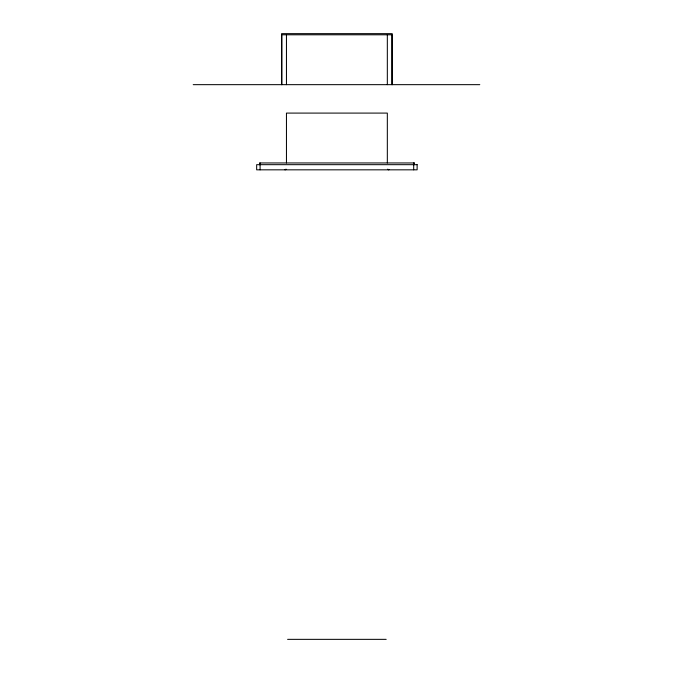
<?xml version="1.0" encoding="UTF-8"?>
<svg xmlns="http://www.w3.org/2000/svg" width="673" height="673" viewBox="0 0 673 673"><rect width="100%" height="100%" fill="white"/><g stroke="black" fill="none" stroke-linecap="round" stroke-linejoin="round"><path stroke-width="1.01" d="M193.21 84.663L479.79 84.663M414.248 162.959L259.542 162.959L259.517 164.675M287.607 639.35L386.184 639.35M414.274 162.959L414.274 164.675M413.693 162.959L413.693 169.832M392.208 84.663L392.208 33.65L281.583 33.65L281.583 84.663M391.913 84.663L391.913 34.794L281.869 34.794L281.869 84.663M387.328 34.794L387.328 84.663M387.328 162.959L387.328 113.089L286.454 113.089L286.454 162.959M286.454 34.794L286.454 84.663M260.089 162.959L260.089 169.832M417.125 164.675L256.665 164.675L256.657 169.832L417.125 169.832L417.134 164.675M387.766 169.26A2.28 1.615 90 0 0 389.019 169.613A2.28 1.615 -90 0 1 387.766 169.26M284.772 169.613A2.28 1.615 90 0 0 286.025 169.26A2.28 1.615 -90 0 1 284.772 169.613"/></g></svg>
